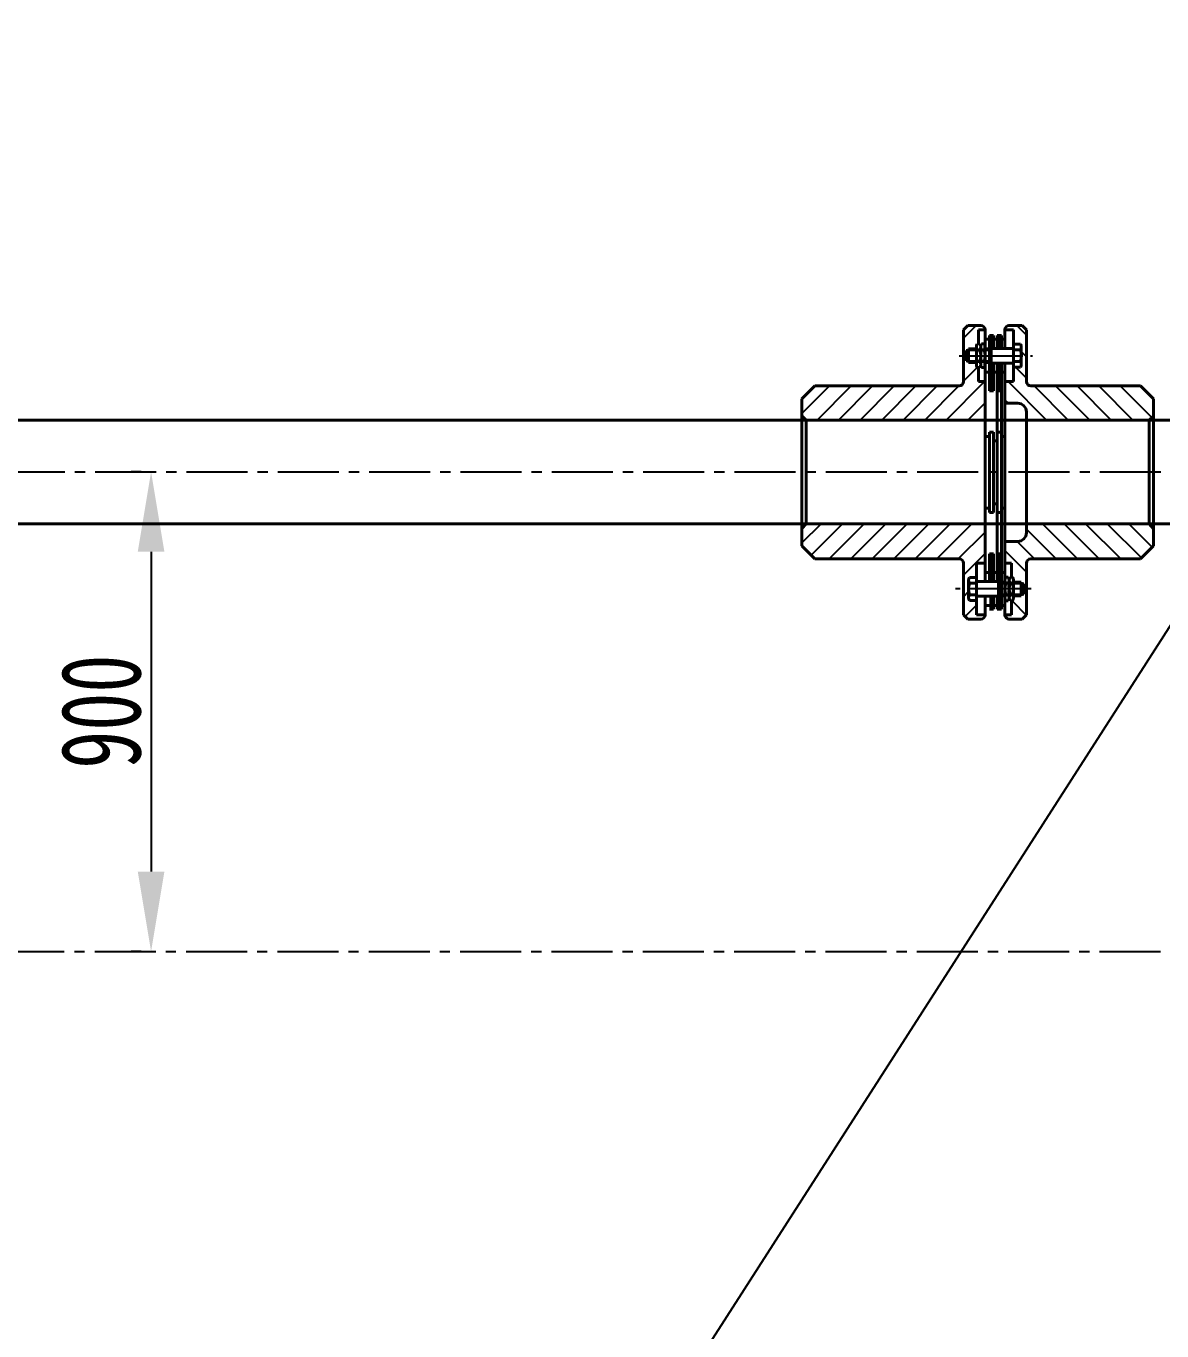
# Model space of a CAD drawing. Header units: millimetres. Extents: x 1593 to 2782, y 465 to 1306.
# Drawn here: x 2243.8 to 2314.8, y 668.5 to 750.1 of the extents above; entities that cross this region are included whole.
import ezdxf

# ---------------------------------------------------------------- set-up
doc = ezdxf.new("R2010")
doc.units = ezdxf.units.MM
doc.header["$LTSCALE"] = 0.2
doc.set_wipeout_variables(frame=1)
doc.linetypes.add('CENTER2', pattern=[28.575, 19.05, -3.175, 3.175, -3.175])
doc.linetypes.add('点画线', pattern=[18, 12, -2, 2, -2])
for name, color, linetype in [('中心线', 1, 'CENTER2'), ('剖面线', 3, 'Continuous'), ('尺寸线', 4, 'Continuous')]:
    doc.layers.add(name, color=color, linetype=linetype)
doc.layers.add('中心线层', color=1, linetype='点画线', true_color=0xff0000)
doc.layers.add('粗实线', color=7, linetype='Continuous', lineweight=40)
doc.layers.add('粗实线层', color=7, linetype='Continuous', lineweight=40)
doc.styles.add('标准', font='', dxfattribs={"width": 0.7})
doc.styles.get('标准').set_extended_font_data('SimSun')
doc.dimstyles.new('30', dxfattribs={"dimtxt": 5, "dimasz": 5, "dimexe": 1.25, "dimexo": 0.625, "dimtad": 1, "dimdec": 0, "dimlfac": 30, "dimdsep": 46, "dimtxsty": '标准', "dimcen": 2.5, "dimadec": 0, "dimazin": 0, "dimtfac": 1, "dimtdec": 0, "dimtmove": 0, "dimatfit": 3, "dimfxl": 1, "dimarcsym": 0})
pattern_1 = [(360, (2502.5831345, -43.50426873), (1e-18, 0.00054027), [])]

# ---------------------------------------------------------------- blocks, each defined once
blk = doc.blocks.new('*X2')
at = {"layer": '中心线层', "linetype": '点画线', "lineweight": 18}
blk.add_line((0, -4), (0, 9), dxfattribs=at)
at = {"layer": '粗实线层'}
for p, q in [((-13.7, 1), (-13.7, 4)), ((10.2, 5), (-10.2, 5)), ((10.2, 0), (-10.2, 0)), ((-6.8, 4), (-6.8, 1)), ((6.8, 4), (6.8, 1)), ((13.7, 1), (13.7, 4))]:
    blk.add_line(p, q, dxfattribs=at)
for centre, radius, start, end in [((-10.2, -1.4), 6.37, 57.5794, 122.4206), ((-10.2, 6.4), 6.37, 237.5794, 302.4206), ((0, -19), 24, 73.4587, 106.5413), ((0, 24), 24, 253.4587, 286.5413), ((10.2, -1.4), 6.37, 57.5794, 122.4206), ((10.2, 6.4), 6.37, 237.5794, 302.4206)]:
    blk.add_arc(centre, radius, start, end, dxfattribs=at)
blk = doc.blocks.new('*X3')
at = {"layer": '中心线层', "linetype": '点画线', "lineweight": 18}
blk.add_line((0, -4), (0, 9), dxfattribs=at)
at = {"layer": '粗实线层'}
for p, q in [((-13.7, 1), (-13.7, 4)), ((10.2, 5), (-10.2, 5)), ((10.2, 0), (-10.2, 0)), ((-6.8, 4), (-6.8, 1)), ((6.8, 4), (6.8, 1)), ((13.7, 1), (13.7, 4))]:
    blk.add_line(p, q, dxfattribs=at)
for centre, radius, start, end in [((-10.2, -1.4), 6.37, 57.5794, 122.4206), ((-10.2, 6.4), 6.37, 237.5794, 302.4206), ((0, -19), 24, 73.4587, 106.5413), ((0, 24), 24, 253.4587, 286.5413), ((10.2, -1.4), 6.37, 57.5794, 122.4206), ((10.2, 6.4), 6.37, 237.5794, 302.4206)]:
    blk.add_arc(centre, radius, start, end, dxfattribs=at)
blk = doc.blocks.new('*D37')
at = {"layer": 'Defpoints', "color": 0, "transparency": 16777216}
for p in [(2251.597, 722.255), (2251.597, 692.255), (2251.597, 692.255)]:
    blk.add_point(p, dxfattribs=at)
at = {"layer": '尺寸线', "color": 0, "lineweight": -2, "transparency": 16777216}
for p, q in [((2250.972, 722.255), (2250.347, 722.255)), ((2251.597, 717.255), (2251.597, 697.255)), ((2250.972, 692.255), (2250.347, 692.255))]:
    blk.add_line(p, q, dxfattribs=at)
at = {"layer": '尺寸线', "color": 0, "transparency": 16777216}
for points in [[(2250.764, 717.255), (2252.43, 717.255), (2251.597, 722.255)], [(2250.764, 697.255), (2252.43, 697.255), (2251.597, 692.255)]]:
    blk.add_solid(points, dxfattribs=at)
at = {"layer": '尺寸线', "color": 0, "transparency": 16777216, "insert": (2248.472, 707.255), "char_height": 5, "attachment_point": 5, "rotation": 90, "style": '标准'}
blk.add_mtext('900', dxfattribs=at)

msp = doc.modelspace()

# ---------------------------------------------------------------- hatches: boundary and pattern name
at = {"layer": '剖面线'}
h = msp.add_hatch(dxfattribs=at)
h.set_pattern_fill('ANSI31', angle=90)
h.set_pattern_definition([(135, (-33.8862, 0), (-2.245064, -2.245064), [])])
h.paths.add_polyline_path([(1983.225, 604.755), (1983.225, 681.154), (1980.725, 681.154), (1980.725, 602.255, 0.414214), (1990.725, 592.255), (2472.382, 592.255, 0.414214), (2482.382, 602.255), (2482.382, 782.255, 0.414214), (2472.382, 792.255), (1990.725, 792.255, 0.414214), (1980.725, 782.255), (1980.725, 703.355), (1983.225, 703.355), (1983.225, 779.755, -0.414214), (1993.225, 789.755), (2469.882, 789.755, -0.414214), (2479.882, 779.755), (2479.882, 604.755, -0.414214), (2469.882, 594.755), (1993.225, 594.755, -0.414214)])
h = msp.add_hatch(dxfattribs=at)
h.set_pattern_fill('ANSI31', scale=0.3)
h.set_pattern_definition([(45, (-2.3146, -351.0166), (-0.6735192, 0.6735192), [])])
h.paths.add_polyline_path([(2303.773, 727.625), (2303.773, 727.895), (2303.368, 727.895), (2303.368, 728.778), (2303.319, 728.778), (2303.286, 728.778), (2303.269, 728.809), (2303.253, 728.845), (2303.242, 728.882), (2303.235, 728.92), (2303.233, 728.951), (2303.233, 729.084), (2302.747, 729.084), (2302.747, 729.192), (2302.585, 729.192), (2302.585, 729.516), (2302.423, 729.516), (2302.423, 727.895, -0.414187), (2302.153, 727.625), (2293.13, 727.625), (2292.32, 726.815), (2292.32, 726.004), (2292.32, 725.748), (2292.59, 725.496), (2303.773, 725.496)])
h.paths.add_polyline_path([(2303.368, 731.137), (2303.773, 731.137, 0.414214), (2303.503, 731.407), (2302.693, 731.407), (2302.423, 731.137), (2302.423, 729.516), (2302.585, 729.516), (2302.585, 729.84), (2302.747, 729.84), (2302.747, 729.948), (2303.233, 729.948), (2303.233, 730.088), (2303.237, 730.125), (2303.245, 730.163), (2303.258, 730.2), (2303.275, 730.235), (2303.287, 730.255), (2303.319, 730.255), (2303.368, 730.255)])
h.paths.add_polyline_path([(2303.773, 719.013), (2292.59, 719.013), (2292.32, 718.703), (2292.32, 718.572), (2292.32, 718.441), (2292.32, 717.63), (2293.13, 716.82), (2302.153, 716.82, -0.414214), (2302.423, 716.55), (2302.423, 714.929), (2302.744, 714.929, -0.016644), (2302.747, 715.015), (2302.747, 715.471, -0.131489), (2302.795, 715.651), (2303.233, 715.651), (2303.233, 716.55), (2303.773, 716.55)])
h.paths.add_polyline_path([(2303.233, 714.207), (2302.795, 714.207, -0.131489), (2302.747, 714.387), (2302.747, 714.843, -0.016644), (2302.744, 714.929), (2302.423, 714.929), (2302.423, 713.308), (2302.693, 713.038), (2303.503, 713.038, 0.414214), (2303.773, 713.308), (2303.233, 713.308)])
h = msp.add_hatch(dxfattribs=at)
h.set_pattern_fill('ANSI31', scale=0.3, angle=90)
h.set_pattern_definition([(135, (-2.3146, -351.0166), (-0.6735192, -0.6735192), [])])
h.paths.add_polyline_path([(2314.309, 726.815), (2313.498, 727.625), (2306.637, 727.625, -0.414214), (2306.367, 727.895), (2306.367, 729.516), (2306.045, 729.516, -0.016644), (2306.043, 729.43), (2306.043, 728.974, -0.131489), (2305.994, 728.794), (2305.556, 728.794), (2305.556, 727.895), (2305.016, 727.895), (2305.016, 726.545), (2305.826, 726.545, -0.414214), (2306.367, 726.004), (2306.367, 725.496), (2314.039, 725.496), (2314.309, 725.734), (2314.309, 726.004)])
h.paths.add_polyline_path([(2306.367, 731.137), (2306.097, 731.407), (2305.286, 731.407, 0.414214), (2305.016, 731.137), (2305.556, 731.137), (2305.556, 730.239), (2305.994, 730.239, -0.131489), (2306.043, 730.058), (2306.043, 729.603, -0.016644), (2306.045, 729.516), (2306.367, 729.516)])
h.paths.add_polyline_path([(2314.309, 718.689), (2314.039, 719.013), (2306.367, 719.013), (2306.367, 718.441, -0.414214), (2305.826, 717.9), (2305.016, 717.9), (2305.016, 716.82), (2305.016, 716.55), (2305.421, 716.55), (2305.421, 715.667), (2305.471, 715.667), (2305.503, 715.667), (2305.519, 715.639), (2305.532, 715.61), (2305.543, 715.579), (2305.551, 715.547), (2305.555, 715.515), (2305.557, 715.481), (2305.556, 715.483), (2305.556, 715.361), (2306.043, 715.361), (2306.043, 715.253), (2306.205, 715.253), (2306.205, 714.929), (2306.367, 714.929), (2306.367, 716.55, -0.414214), (2306.637, 716.82), (2313.498, 716.82), (2314.309, 717.63)])
h.paths.add_polyline_path([(2306.367, 714.929), (2306.205, 714.929), (2306.205, 714.605), (2306.043, 714.605), (2306.043, 714.497), (2305.556, 714.497), (2305.556, 714.367), (2305.556, 714.352), (2305.554, 714.34), (2305.553, 714.327), (2305.551, 714.314), (2305.548, 714.301), (2305.545, 714.288), (2305.542, 714.276), (2305.538, 714.264), (2305.533, 714.251), (2305.528, 714.239), (2305.523, 714.228), (2305.517, 714.216), (2305.511, 714.205), (2305.502, 714.19), (2305.503, 714.191), (2305.471, 714.191), (2305.421, 714.191), (2305.421, 713.308), (2305.016, 713.308, 0.414214), (2305.286, 713.038), (2306.097, 713.038), (2306.367, 713.308)])

# ---------------------------------------------------------------- linework, layer by layer
at = {"layer": '中心线', "color": 7}
for p, q in [((2202.381, 722.255), (2491.307, 722.255)), ((2116.629, 692.255), (2491.307, 692.255))]:
    msp.add_line(p, q, dxfattribs=at)
at = {"layer": '粗实线', "color": 7}
for p, q in [((2302.693, 731.407), (2302.423, 731.137)), ((2302.693, 731.407), (2303.518, 731.407)), ((2305.251, 731.407), (2306.097, 731.407)), ((2306.097, 731.407), (2306.367, 731.137)), ((2302.423, 731.137), (2302.423, 727.832)), ((2303.368, 731.137), (2303.773, 731.137)), ((2304.044, 730.786), (2304.044, 727.317)), ((2304.044, 730.786), (2304.314, 730.786)), ((2304.314, 730.786), (2304.314, 729.975)), ((2304.314, 730.543), (2304.53, 730.543)), ((2304.53, 730.786), (2304.8, 730.786)), ((2304.53, 730.786), (2304.53, 729.975)), ((2304.8, 730.786), (2304.8, 729.975)), ((2304.8, 730.543), (2305.016, 730.543)), ((2305.016, 731.137), (2305.556, 731.137)), ((2305.016, 731.137), (2305.016, 729.975)), ((2305.556, 731.137), (2305.556, 727.895)), ((2306.367, 731.137), (2306.367, 727.895)), ((2302.747, 729.84), (2302.585, 729.84)), ((2302.585, 729.84), (2302.585, 729.192)), ((2302.747, 729.948), (2302.747, 729.084)), ((2305.556, 728.794), (2305.556, 730.239)), ((2305.994, 730.239), (2305.556, 730.239)), ((2305.556, 729.057), (2305.556, 729.975)), ((2305.556, 729.877), (2305.994, 729.877)), ((2306.043, 728.974), (2306.043, 730.058)), ((2306.043, 729.516), (2306.043, 729.975)), ((2302.747, 729.192), (2302.585, 729.192)), ((2304.314, 729.057), (2304.314, 727.317)), ((2304.53, 729.057), (2304.53, 722.223)), ((2304.8, 729.057), (2304.8, 722.223)), ((2305.016, 713.308), (2305.016, 729.057)), ((2305.016, 729.057), (2305.016, 716.82)), ((2305.994, 729.155), (2305.556, 729.155)), ((2305.994, 728.794), (2305.556, 728.794)), ((2303.368, 727.895), (2303.773, 727.895)), ((2304.314, 728.489), (2304.53, 728.489)), ((2304.8, 728.489), (2305.016, 728.489)), ((2305.016, 727.895), (2305.556, 727.895)), ((2292.32, 726.815), (2293.13, 727.625)), ((2293.13, 727.625), (2302.153, 727.625)), ((2303.763, 727.317), (2303.773, 727.317)), ((2303.773, 715.388), (2303.773, 727.625)), ((2304.044, 727.317), (2304.314, 727.317)), ((2304.53, 727.317), (2304.8, 727.317)), ((2306.637, 727.625), (2313.498, 727.625)), ((2313.498, 727.625), (2314.309, 726.815)), ((2292.32, 726.815), (2292.32, 726.004)), ((2305.826, 726.545), (2305.016, 726.545)), ((2314.309, 726.815), (2314.309, 726.004)), ((2220.856, 725.496), (2350.825, 725.496)), ((2292.32, 726.004), (2292.32, 725.748)), ((2292.59, 725.496), (2292.32, 725.748)), ((2292.32, 725.748), (2292.32, 718.572)), ((2292.59, 725.496), (2292.59, 719.013)), ((2306.367, 726.005), (2306.367, 722.223)), ((2314.039, 725.496), (2314.309, 725.734)), ((2314.039, 725.496), (2314.039, 719.013)), ((2314.309, 726.004), (2314.309, 725.734)), ((2314.309, 725.734), (2314.309, 718.775)), ((2314.309, 725.464), (2314.309, 718.981)), ((2304.044, 724.733), (2304.044, 722.223)), ((2304.044, 724.733), (2304.314, 724.733)), ((2304.314, 724.733), (2304.314, 722.223)), ((2304.53, 724.733), (2304.8, 724.733)), ((2314.309, 725.353), (2314.309, 725.353)), ((2314.309, 725.353), (2314.309, 722.223)), ((2303.773, 724.463), (2304.044, 724.463)), ((2304.314, 724.193), (2304.53, 724.193)), ((2304.8, 724.463), (2305.016, 724.463)), ((2304.044, 719.712), (2304.044, 722.223)), ((2304.314, 719.712), (2304.314, 722.223)), ((2304.53, 715.388), (2304.53, 722.223)), ((2304.8, 713.659), (2304.8, 722.223)), ((2306.367, 722.223), (2306.367, 718.441)), ((2314.309, 722.223), (2314.309, 722.223)), ((2314.309, 722.223), (2314.309, 719.092)), ((2303.773, 719.982), (2304.044, 719.982)), ((2304.314, 720.252), (2304.53, 720.252)), ((2304.8, 719.982), (2305.016, 719.982)), ((2220.856, 719.013), (2350.825, 719.013)), ((2292.32, 718.703), (2292.59, 719.013)), ((2304.044, 719.712), (2304.314, 719.712)), ((2304.53, 719.712), (2304.8, 719.712)), ((2314.309, 718.689), (2314.039, 719.013)), ((2314.309, 719.092), (2314.309, 719.092)), ((2292.32, 718.703), (2292.32, 718.441)), ((2292.32, 717.63), (2292.32, 718.441)), ((2314.309, 718.775), (2314.309, 718.689)), ((2314.309, 718.689), (2314.309, 717.63)), ((2292.32, 717.63), (2293.13, 716.82)), ((2305.826, 717.9), (2305.016, 717.9)), ((2313.498, 716.82), (2314.309, 717.63)), ((2293.13, 716.82), (2302.153, 716.82)), ((2302.423, 713.308), (2302.423, 716.55)), ((2303.233, 716.55), (2303.773, 716.55)), ((2303.233, 713.308), (2303.233, 716.55)), ((2304.044, 717.128), (2304.314, 717.128)), ((2304.044, 715.388), (2304.044, 717.128)), ((2304.314, 715.388), (2304.314, 717.128)), ((2304.53, 717.128), (2304.8, 717.128)), ((2305.016, 716.55), (2305.421, 716.55)), ((2306.367, 713.308), (2306.367, 716.55)), ((2306.637, 716.82), (2313.498, 716.82)), ((2302.795, 715.651), (2303.233, 715.651)), ((2303.77, 715.956), (2304.044, 715.956)), ((2304.314, 715.956), (2304.53, 715.956)), ((2304.8, 715.956), (2305.016, 715.956)), ((2302.747, 714.387), (2302.747, 715.471)), ((2303.233, 715.29), (2302.795, 715.29)), ((2305.556, 715.483), (2305.556, 714.375)), ((2305.556, 715.388), (2305.556, 714.47)), ((2306.043, 715.361), (2306.043, 714.497)), ((2306.043, 715.253), (2306.205, 715.253)), ((2306.205, 715.253), (2306.205, 714.605)), ((2302.795, 714.568), (2303.233, 714.568)), ((2302.795, 714.207), (2303.233, 714.207)), ((2303.773, 713.292), (2303.773, 714.47)), ((2304.314, 713.659), (2304.314, 714.47)), ((2304.53, 713.659), (2304.53, 714.47)), ((2306.043, 714.605), (2306.205, 714.605)), ((2302.693, 713.038), (2302.423, 713.308)), ((2303.233, 713.308), (2303.773, 713.308)), ((2303.77, 713.902), (2304.044, 713.902)), ((2304.044, 713.659), (2304.314, 713.659)), ((2304.314, 713.902), (2304.53, 713.902)), ((2304.53, 713.659), (2304.8, 713.659)), ((2304.8, 713.902), (2305.016, 713.902)), ((2305.016, 713.308), (2305.421, 713.308)), ((2306.097, 713.038), (2306.367, 713.308)), ((2302.693, 713.038), (2303.503, 713.038)), ((2302.693, 713.038), (2303.503, 713.038)), ((2305.251, 713.038), (2306.097, 713.038)), ((2305.251, 713.038), (2306.097, 713.038))]:
    msp.add_line(p, q, dxfattribs=at)
for centre, radius, start, end in [((2303.503, 731.137), 0.27, 0, 90), ((2305.286, 731.137), 0.27, 90, 180), ((2305.681, 730.058), 0.362, 330.03687, 29.96313), ((2304.746, 729.516), 1.3, 343.86184, 16.13816), ((2305.681, 728.974), 0.362, 330.03687, 29.96313), ((2302.153, 727.895), 0.27, 270, 0), ((2306.637, 727.895), 0.27, 180, 270), ((2305.826, 726.004), 0.54, 0, 90), ((2305.826, 718.441), 0.54, 270, 0), ((2302.153, 716.55), 0.27, 0, 90), ((2306.637, 716.55), 0.27, 90, 180), ((2303.108, 715.471), 0.362, 150.03687, 209.96313), ((2304.044, 714.929), 1.3, 163.86184, 196.13816), ((2303.108, 714.387), 0.362, 150.03687, 209.96313), ((2303.503, 713.308), 0.27, 270, 0), ((2305.286, 713.308), 0.27, 180, 270)]:
    msp.add_arc(centre, radius, start, end, dxfattribs=at)

# ---------------------------------------------------------------- dimensions: what is measured, and where the dimension line sits
at = {"layer": '尺寸线', "color": 7}
dim = msp.add_linear_dim(base=(2251.597, 692.255), p1=(2251.597, 722.255), p2=(2251.597, 692.255), angle=90, dimstyle='30', dxfattribs=at)
dim.commit()
dim.dimension.update_dxf_attribs({"geometry": '*D37', "text_midpoint": (2248.472, 707.255)})

# ---------------------------------------------------------------- next in the draw order: wipeouts: each hides what was drawn before it
at = {"color": 7}
for points in [[(2303.72, 730.255), (2303.589, 730.255), (2303.589, 730.255), (2303.557, 730.255), (2303.557, 730.255), (2303.553, 730.249), (2303.55, 730.243), (2303.547, 730.238), (2303.544, 730.232), (2303.541, 730.226), (2303.538, 730.221), (2303.535, 730.215), (2303.532, 730.209), (2303.53, 730.203), (2303.527, 730.197), (2303.525, 730.191), (2303.523, 730.185), (2303.521, 730.178), (2303.519, 730.172), (2303.517, 730.166), (2303.515, 730.16), (2303.514, 730.154), (2303.512, 730.147), (2303.511, 730.141), (2303.509, 730.135), (2303.508, 730.128), (2303.507, 730.122), (2303.506, 730.115), (2303.505, 730.109), (2303.505, 730.102), (2303.504, 730.096), (2303.504, 730.089), (2303.504, 730.083), (2303.503, 730.076), (2303.503, 730.07), (2303.503, 730.07), (2303.503, 729.516), (2303.503, 729.516), (2303.503, 728.962), (2303.503, 728.962), (2303.503, 728.956), (2303.504, 728.95), (2303.504, 728.943), (2303.504, 728.937), (2303.505, 728.93), (2303.505, 728.924), (2303.506, 728.917), (2303.507, 728.911), (2303.508, 728.904), (2303.509, 728.898), (2303.511, 728.892), (2303.512, 728.885), (2303.514, 728.879), (2303.515, 728.873), (2303.517, 728.866), (2303.519, 728.86), (2303.521, 728.854), (2303.523, 728.848), (2303.525, 728.842), (2303.527, 728.836), (2303.53, 728.83), (2303.532, 728.824), (2303.535, 728.818), (2303.538, 728.812), (2303.541, 728.806), (2303.544, 728.8), (2303.547, 728.795), (2303.55, 728.789), (2303.553, 728.783), (2303.557, 728.778), (2303.557, 728.778), (2303.589, 728.778), (2303.589, 728.778), (2303.72, 728.778), (2303.72, 728.778), (2303.723, 728.783), (2303.726, 728.789), (2303.73, 728.795), (2303.733, 728.8), (2303.736, 728.806), (2303.739, 728.812), (2303.742, 728.818), (2303.744, 728.824), (2303.747, 728.83), (2303.749, 728.836), (2303.752, 728.842), (2303.754, 728.848), (2303.756, 728.854), (2303.758, 728.86), (2303.76, 728.866), (2303.761, 728.873), (2303.763, 728.879), (2303.765, 728.885), (2303.766, 728.892), (2303.767, 728.898), (2303.768, 728.904), (2303.769, 728.911), (2303.77, 728.917), (2303.771, 728.924), (2303.772, 728.93), (2303.772, 728.937), (2303.773, 728.943), (2303.773, 728.95), (2303.773, 728.956), (2303.773, 728.962), (2303.773, 728.962), (2303.773, 729.516), (2303.773, 729.516), (2303.773, 730.07), (2303.773, 730.07), (2303.773, 730.076), (2303.773, 730.083), (2303.773, 730.089), (2303.772, 730.096), (2303.772, 730.102), (2303.771, 730.109), (2303.77, 730.115), (2303.769, 730.122), (2303.768, 730.128), (2303.767, 730.135), (2303.766, 730.141), (2303.765, 730.147), (2303.763, 730.154), (2303.761, 730.16), (2303.76, 730.166), (2303.758, 730.172), (2303.756, 730.178), (2303.754, 730.185), (2303.752, 730.191), (2303.749, 730.197), (2303.747, 730.203), (2303.744, 730.209), (2303.742, 730.215), (2303.739, 730.221), (2303.736, 730.226), (2303.733, 730.232), (2303.73, 730.238), (2303.726, 730.243), (2303.723, 730.249)], [(2305.07, 715.667), (2305.201, 715.667), (2305.201, 715.667), (2305.232, 715.667), (2305.286, 715.483), (2305.286, 715.489), (2305.286, 715.496), (2305.286, 715.502), (2305.285, 715.509), (2305.285, 715.515), (2305.284, 715.522), (2305.283, 715.528), (2305.282, 715.534), (2305.281, 715.541), (2305.28, 715.547), (2305.279, 715.554), (2305.277, 715.56), (2305.276, 715.566), (2305.274, 715.573), (2305.272, 715.579), (2305.271, 715.585), (2305.269, 715.591), (2305.266, 715.597), (2305.264, 715.603), (2305.262, 715.61), (2305.259, 715.616), (2305.257, 715.621), (2305.254, 715.627), (2305.251, 715.633), (2305.249, 715.639), (2305.246, 715.645), (2305.242, 715.651), (2305.239, 715.656), (2305.236, 715.662), (2305.232, 715.667), (2305.286, 715.483), (2305.286, 714.929), (2305.286, 714.929), (2305.286, 714.375), (2305.232, 714.191), (2305.236, 714.196), (2305.239, 714.202), (2305.242, 714.207), (2305.246, 714.213), (2305.249, 714.219), (2305.251, 714.225), (2305.254, 714.23), (2305.257, 714.236), (2305.259, 714.242), (2305.262, 714.248), (2305.264, 714.254), (2305.266, 714.261), (2305.269, 714.267), (2305.271, 714.273), (2305.272, 714.279), (2305.274, 714.285), (2305.276, 714.292), (2305.277, 714.298), (2305.279, 714.304), (2305.28, 714.311), (2305.281, 714.317), (2305.282, 714.323), (2305.283, 714.33), (2305.284, 714.336), (2305.285, 714.343), (2305.285, 714.349), (2305.286, 714.356), (2305.286, 714.362), (2305.286, 714.369), (2305.286, 714.375), (2305.232, 714.191), (2305.201, 714.191), (2305.201, 714.191), (2305.07, 714.191), (2305.016, 714.375), (2305.016, 714.369), (2305.016, 714.362), (2305.017, 714.356), (2305.017, 714.349), (2305.018, 714.343), (2305.018, 714.336), (2305.019, 714.33), (2305.02, 714.323), (2305.021, 714.317), (2305.022, 714.311), (2305.023, 714.304), (2305.025, 714.298), (2305.026, 714.292), (2305.028, 714.285), (2305.03, 714.279), (2305.032, 714.273), (2305.034, 714.267), (2305.036, 714.261), (2305.038, 714.254), (2305.04, 714.248), (2305.043, 714.242), (2305.045, 714.236), (2305.048, 714.23), (2305.051, 714.225), (2305.054, 714.219), (2305.057, 714.213), (2305.06, 714.207), (2305.063, 714.202), (2305.066, 714.196), (2305.07, 714.191), (2305.016, 714.375), (2305.016, 714.929), (2305.016, 714.929), (2305.016, 715.483), (2305.07, 715.667), (2305.066, 715.662), (2305.063, 715.656), (2305.06, 715.651), (2305.057, 715.645), (2305.054, 715.639), (2305.051, 715.633), (2305.048, 715.627), (2305.045, 715.621), (2305.043, 715.616), (2305.04, 715.61), (2305.038, 715.603), (2305.036, 715.597), (2305.034, 715.591), (2305.032, 715.585), (2305.03, 715.579), (2305.028, 715.573), (2305.026, 715.566), (2305.025, 715.56), (2305.023, 715.554), (2305.022, 715.547), (2305.021, 715.541), (2305.02, 715.534), (2305.019, 715.528), (2305.018, 715.522), (2305.018, 715.515), (2305.017, 715.509), (2305.017, 715.502), (2305.016, 715.496), (2305.016, 715.489)]]:
    msp.add_wipeout(points, dxfattribs=at).dxf.layer = '粗实线'

# ---------------------------------------------------------------- next in the draw order: hatches: boundary and pattern name
at = {"layer": '粗实线'}
h = msp.add_hatch(dxfattribs=at)
h.set_pattern_fill('USERPATTERN', scale=0.00054027, style=0, pattern_type=0)
h.set_pattern_definition(pattern_1)
h.paths.add_polyline_path([(2304.044, 729.948), (2304.044, 730.378), (2304.044, 730.543), (2304.044, 730.786), (2304.314, 730.786), (2304.314, 730.543), (2304.314, 729.975), (2304.162, 729.975), (2304.098, 729.948)], flags=0)
h.paths.add_polyline_path([(2304.53, 729.975), (2304.53, 730.372), (2304.53, 730.543), (2304.53, 730.786), (2304.8, 730.786), (2304.8, 730.543), (2304.8, 729.975)], flags=0)
h.paths.add_polyline_path([(2304.044, 727.317), (2304.044, 728.314), (2304.044, 728.489), (2304.044, 729.084), (2304.098, 729.084), (2304.162, 729.057), (2304.314, 729.057), (2304.314, 728.489), (2304.314, 727.317)], flags=0)
h.paths.add_polyline_path([(2304.53, 727.317), (2304.53, 728.209), (2304.53, 728.489), (2304.53, 729.057), (2304.8, 729.057), (2304.8, 728.489), (2304.8, 727.317)], flags=0)
h = msp.add_hatch(dxfattribs=at)
h.set_pattern_fill('USERPATTERN', scale=0.00054027, style=0, pattern_type=0)
h.set_pattern_definition(pattern_1)
h.paths.add_polyline_path([(2304.044, 715.956), (2304.044, 716.16), (2304.044, 717.128), (2304.314, 717.128), (2304.314, 715.956), (2304.314, 715.388), (2304.162, 715.388), (2304.044, 715.388)], flags=0)
h.paths.add_polyline_path([(2304.53, 715.956), (2304.53, 716.115), (2304.53, 717.128), (2304.8, 717.128), (2304.8, 715.956), (2304.8, 715.361), (2304.692, 715.361), (2304.627, 715.388), (2304.53, 715.388)], flags=0)
h.paths.add_polyline_path([(2304.044, 713.902), (2304.044, 714.128), (2304.044, 714.47), (2304.162, 714.47), (2304.314, 714.47), (2304.314, 713.902), (2304.314, 713.659), (2304.044, 713.659)], flags=0)
h.paths.add_polyline_path([(2304.53, 713.902), (2304.53, 714.147), (2304.53, 714.47), (2304.627, 714.47), (2304.692, 714.497), (2304.8, 714.497), (2304.8, 713.902), (2304.8, 713.659), (2304.53, 713.659)], flags=0)

# ---------------------------------------------------------------- next in the draw order: linework, layer by layer
at = {"layer": '粗实线', "color": 7}
for p, q in [((2304.098, 729.948), (2304.162, 729.975)), ((2304.098, 729.084), (2304.098, 729.948)), ((2304.162, 729.057), (2304.162, 729.975)), ((2305.556, 729.975), (2304.162, 729.975)), ((2304.098, 729.084), (2304.162, 729.057)), ((2305.556, 729.057), (2304.162, 729.057)), ((2303.233, 715.388), (2304.627, 715.388)), ((2304.627, 714.47), (2304.627, 715.388)), ((2304.627, 715.388), (2304.692, 715.361)), ((2304.692, 714.497), (2304.692, 715.361)), ((2303.233, 714.47), (2304.627, 714.47)), ((2304.627, 714.47), (2304.692, 714.497))]:
    msp.add_line(p, q, dxfattribs=at)

# ---------------------------------------------------------------- next in the draw order: block references
for p, xscale, yscale, zscale, rotation in [((2303.773, 729.516), 0.05402700000001986, 0.05402700000001986, 0.05402700000001986, 89.99999999957468), ((2305.016, 714.929), -0.05402700000001986, 0.05402700000013284, 0.05402700000000001, 269.9999999995747)]:
    msp.add_blockref('*X2', p, dxfattribs=dict(at, xscale=xscale, yscale=yscale, zscale=zscale, rotation=rotation))

# ---------------------------------------------------------------- next in the draw order: wipeouts: each hides what was drawn before it
at = {"color": 7}
for points in [[(2303.45, 730.255), (2303.319, 730.255), (2303.319, 730.255), (2303.287, 730.255), (2303.287, 730.255), (2303.283, 730.249), (2303.28, 730.243), (2303.277, 730.238), (2303.274, 730.232), (2303.271, 730.226), (2303.268, 730.221), (2303.265, 730.215), (2303.262, 730.209), (2303.26, 730.203), (2303.257, 730.197), (2303.255, 730.191), (2303.253, 730.185), (2303.251, 730.178), (2303.249, 730.172), (2303.247, 730.166), (2303.245, 730.16), (2303.243, 730.154), (2303.242, 730.147), (2303.241, 730.141), (2303.239, 730.135), (2303.238, 730.128), (2303.237, 730.122), (2303.236, 730.115), (2303.235, 730.109), (2303.235, 730.102), (2303.234, 730.096), (2303.234, 730.089), (2303.233, 730.083), (2303.233, 730.076), (2303.233, 730.07), (2303.233, 730.07), (2303.233, 729.516), (2303.233, 729.516), (2303.233, 728.962), (2303.233, 728.962), (2303.233, 728.956), (2303.233, 728.95), (2303.234, 728.943), (2303.234, 728.937), (2303.235, 728.93), (2303.235, 728.924), (2303.236, 728.917), (2303.237, 728.911), (2303.238, 728.904), (2303.239, 728.898), (2303.241, 728.892), (2303.242, 728.885), (2303.243, 728.879), (2303.245, 728.873), (2303.247, 728.866), (2303.249, 728.86), (2303.251, 728.854), (2303.253, 728.848), (2303.255, 728.842), (2303.257, 728.836), (2303.26, 728.83), (2303.262, 728.824), (2303.265, 728.818), (2303.268, 728.812), (2303.271, 728.806), (2303.274, 728.8), (2303.277, 728.795), (2303.28, 728.789), (2303.283, 728.783), (2303.287, 728.778), (2303.287, 728.778), (2303.319, 728.778), (2303.319, 728.778), (2303.45, 728.778), (2303.45, 728.778), (2303.453, 728.783), (2303.456, 728.789), (2303.46, 728.795), (2303.463, 728.8), (2303.466, 728.806), (2303.469, 728.812), (2303.471, 728.818), (2303.474, 728.824), (2303.477, 728.83), (2303.479, 728.836), (2303.481, 728.842), (2303.484, 728.848), (2303.486, 728.854), (2303.488, 728.86), (2303.49, 728.866), (2303.491, 728.873), (2303.493, 728.879), (2303.494, 728.885), (2303.496, 728.892), (2303.497, 728.898), (2303.498, 728.904), (2303.499, 728.911), (2303.5, 728.917), (2303.501, 728.924), (2303.502, 728.93), (2303.502, 728.937), (2303.503, 728.943), (2303.503, 728.95), (2303.503, 728.956), (2303.503, 728.962), (2303.503, 728.962), (2303.503, 729.516), (2303.503, 729.516), (2303.503, 730.07), (2303.503, 730.07), (2303.503, 730.076), (2303.503, 730.083), (2303.503, 730.089), (2303.502, 730.096), (2303.502, 730.102), (2303.501, 730.109), (2303.5, 730.115), (2303.499, 730.122), (2303.498, 730.128), (2303.497, 730.135), (2303.496, 730.141), (2303.494, 730.147), (2303.493, 730.154), (2303.491, 730.16), (2303.49, 730.166), (2303.488, 730.172), (2303.486, 730.178), (2303.484, 730.185), (2303.481, 730.191), (2303.479, 730.197), (2303.477, 730.203), (2303.474, 730.209), (2303.471, 730.215), (2303.469, 730.221), (2303.466, 730.226), (2303.463, 730.232), (2303.46, 730.238), (2303.456, 730.243), (2303.453, 730.249)], [(2305.34, 715.667), (2305.471, 715.667), (2305.471, 715.667), (2305.503, 715.667), (2305.556, 715.483), (2305.556, 715.489), (2305.556, 715.496), (2305.556, 715.502), (2305.555, 715.509), (2305.555, 715.515), (2305.554, 715.522), (2305.553, 715.528), (2305.552, 715.534), (2305.551, 715.541), (2305.55, 715.547), (2305.549, 715.554), (2305.548, 715.56), (2305.546, 715.566), (2305.544, 715.573), (2305.543, 715.579), (2305.541, 715.585), (2305.539, 715.591), (2305.537, 715.597), (2305.534, 715.603), (2305.532, 715.61), (2305.53, 715.616), (2305.527, 715.621), (2305.524, 715.627), (2305.522, 715.633), (2305.519, 715.639), (2305.516, 715.645), (2305.513, 715.651), (2305.509, 715.656), (2305.506, 715.662), (2305.503, 715.667), (2305.556, 715.483), (2305.556, 714.929), (2305.556, 714.929), (2305.556, 714.375), (2305.503, 714.191), (2305.506, 714.196), (2305.509, 714.202), (2305.513, 714.207), (2305.516, 714.213), (2305.519, 714.219), (2305.522, 714.225), (2305.524, 714.23), (2305.527, 714.236), (2305.53, 714.242), (2305.532, 714.248), (2305.534, 714.254), (2305.537, 714.261), (2305.539, 714.267), (2305.541, 714.273), (2305.543, 714.279), (2305.544, 714.285), (2305.546, 714.292), (2305.548, 714.298), (2305.549, 714.304), (2305.55, 714.311), (2305.551, 714.317), (2305.552, 714.323), (2305.553, 714.33), (2305.554, 714.336), (2305.555, 714.343), (2305.555, 714.349), (2305.556, 714.356), (2305.556, 714.362), (2305.556, 714.369), (2305.556, 714.375), (2305.503, 714.191), (2305.471, 714.191), (2305.471, 714.191), (2305.34, 714.191), (2305.286, 714.375), (2305.286, 714.369), (2305.286, 714.362), (2305.287, 714.356), (2305.287, 714.349), (2305.288, 714.343), (2305.288, 714.336), (2305.289, 714.33), (2305.29, 714.323), (2305.291, 714.317), (2305.292, 714.311), (2305.294, 714.304), (2305.295, 714.298), (2305.296, 714.292), (2305.298, 714.285), (2305.3, 714.279), (2305.302, 714.273), (2305.304, 714.267), (2305.306, 714.261), (2305.308, 714.254), (2305.31, 714.248), (2305.313, 714.242), (2305.315, 714.236), (2305.318, 714.23), (2305.321, 714.225), (2305.324, 714.219), (2305.327, 714.213), (2305.33, 714.207), (2305.333, 714.202), (2305.336, 714.196), (2305.34, 714.191), (2305.286, 714.375), (2305.286, 714.929), (2305.286, 714.929), (2305.286, 715.483), (2305.34, 715.667), (2305.336, 715.662), (2305.333, 715.656), (2305.33, 715.651), (2305.327, 715.645), (2305.324, 715.639), (2305.321, 715.633), (2305.318, 715.627), (2305.315, 715.621), (2305.313, 715.616), (2305.31, 715.61), (2305.308, 715.603), (2305.306, 715.597), (2305.304, 715.591), (2305.302, 715.585), (2305.3, 715.579), (2305.298, 715.573), (2305.296, 715.566), (2305.295, 715.56), (2305.294, 715.554), (2305.292, 715.547), (2305.291, 715.541), (2305.29, 715.534), (2305.289, 715.528), (2305.288, 715.522), (2305.288, 715.515), (2305.287, 715.509), (2305.287, 715.502), (2305.286, 715.496), (2305.286, 715.489)]]:
    msp.add_wipeout(points, dxfattribs=at).dxf.layer = '粗实线'

# ---------------------------------------------------------------- next in the draw order: linework, layer by layer
at = {"layer": '中心线', "color": 7}
for p, q in [((2302.165, 729.516), (2306.754, 729.516)), ((2306.656, 714.929), (2301.923, 714.929))]:
    msp.add_line(p, q, dxfattribs=at)
at = {"layer": '尺寸线', "color": 7}
msp.add_line((2409.471, 859.256), (2275.244, 650.149), dxfattribs=at)
at = {"layer": '粗实线', "color": 7}
for p, q in [((2303.773, 729.885), (2303.773, 731.153)), ((2303.368, 730.255), (2303.368, 731.137)), ((2303.77, 730.543), (2304.044, 730.543)), ((2303.233, 729.948), (2302.747, 729.948)), ((2303.287, 729.884), (2302.747, 729.884)), ((2304.098, 729.948), (2303.773, 729.948)), ((2303.773, 727.625), (2303.773, 729.885)), ((2304.162, 729.884), (2303.773, 729.884)), ((2303.233, 729.149), (2302.747, 729.149)), ((2303.233, 729.084), (2302.747, 729.084)), ((2303.368, 728.778), (2303.368, 727.895)), ((2304.162, 729.149), (2303.773, 729.149)), ((2304.098, 729.084), (2303.773, 729.084)), ((2303.77, 728.489), (2304.044, 728.489)), ((2305.016, 716.55), (2305.016, 715.667)), ((2305.421, 716.55), (2305.421, 715.667)), ((2304.627, 715.296), (2305.016, 715.296)), ((2304.692, 715.361), (2305.014, 715.361)), ((2305.556, 715.361), (2306.043, 715.361)), ((2305.556, 715.296), (2306.043, 715.296)), ((2304.627, 714.562), (2305.016, 714.562)), ((2304.692, 714.497), (2305.015, 714.497)), ((2305.421, 714.191), (2305.421, 713.308)), ((2305.556, 714.562), (2306.043, 714.562)), ((2305.556, 714.497), (2306.043, 714.497))]:
    msp.add_line(p, q, dxfattribs=at)

# ---------------------------------------------------------------- next in the draw order: block references
for p, xscale, yscale, zscale, rotation in [((2303.503, 729.516), 0.05402700000001986, 0.05402700000001986, 0.05402700000001986, 89.99999999957468), ((2305.286, 714.929), -0.05402700000001986, 0.05402700000013284, 0.05402700000000001, 269.9999999995747)]:
    msp.add_blockref('*X3', p, dxfattribs=dict(at, xscale=xscale, yscale=yscale, zscale=zscale, rotation=rotation))

doc.saveas('drawing.dxf')
